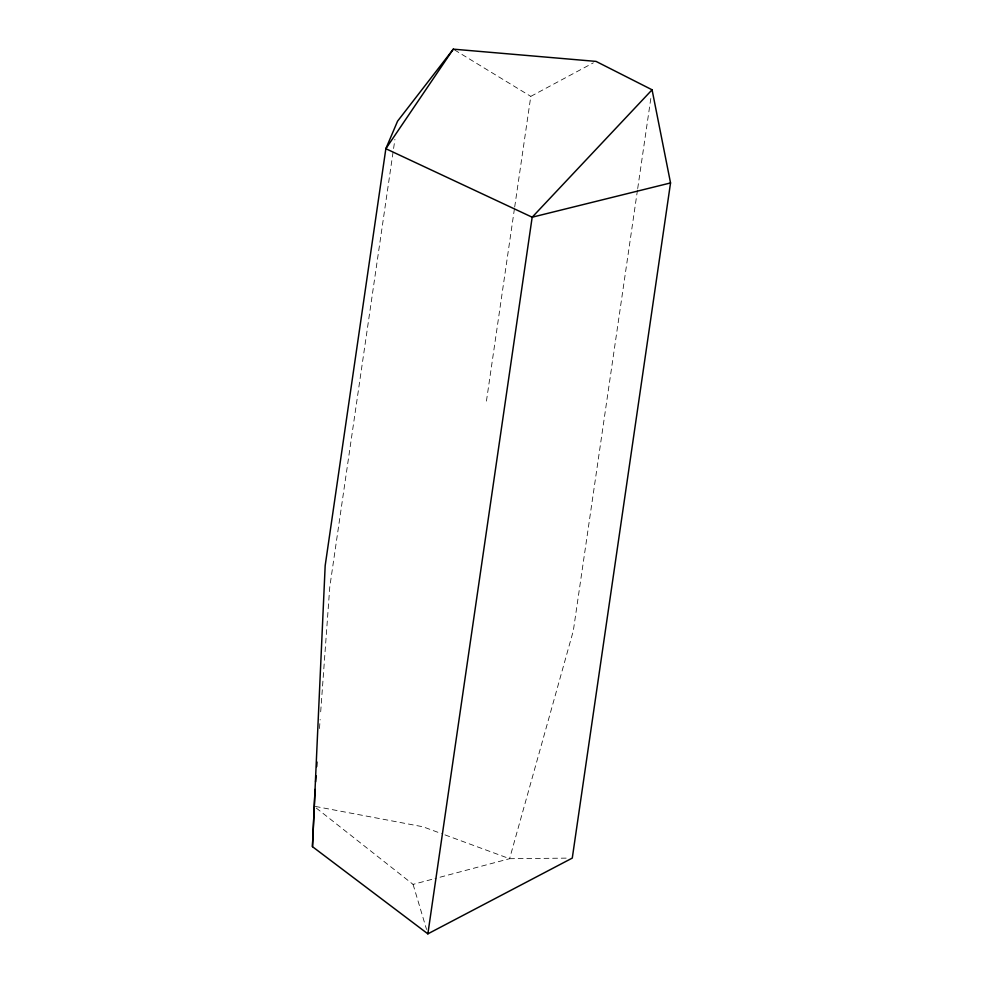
<?xml version="1.0" encoding="UTF-8"?>
<svg xmlns="http://www.w3.org/2000/svg" width="983" height="983" viewBox="0 0 983 983"><rect width="100%" height="100%" fill="white"/><g stroke="black" fill="none" stroke-linecap="round" stroke-linejoin="round"><path stroke-width="0.74" stroke-dasharray="4.92 3.69" d="M319.475 728.55L320.139 719.409M320.691 711.803L329.784 586.9L394.92 139.377M486.438 401.101L514.465 208.556M514.687 207.044L530.795 96.371L593.376 62.826M637.475 190.088L573.335 630.73L509.599 858.7L435.002 878.544M637.697 188.564L651.188 95.879M316.219 808.026L413.069 884.381L433.54 878.925M566.159 858.134L509.599 858.7L441.428 833.584M315.322 806.429L422.96 826.777L440.003 833.068M454.576 49.936L530.795 96.371M413.069 884.381L426.561 929.488"/><path stroke-width="1.47" d="M312.459 846.67L325.176 565.63L385.852 148.703L397.562 121.179L453.286 49.15L596.042 61.401L652.073 89.797L670.541 182.936L572.278 858.085L427.863 933.85L312.459 846.67L315.039 789.447M315.592 781.866L316.034 775.771M316.698 766.629L317.03 762.058M427.863 933.85L532.172 217.206L652.073 89.797M453.286 49.15L385.852 148.703L532.172 217.206L670.541 182.936"/></g></svg>
